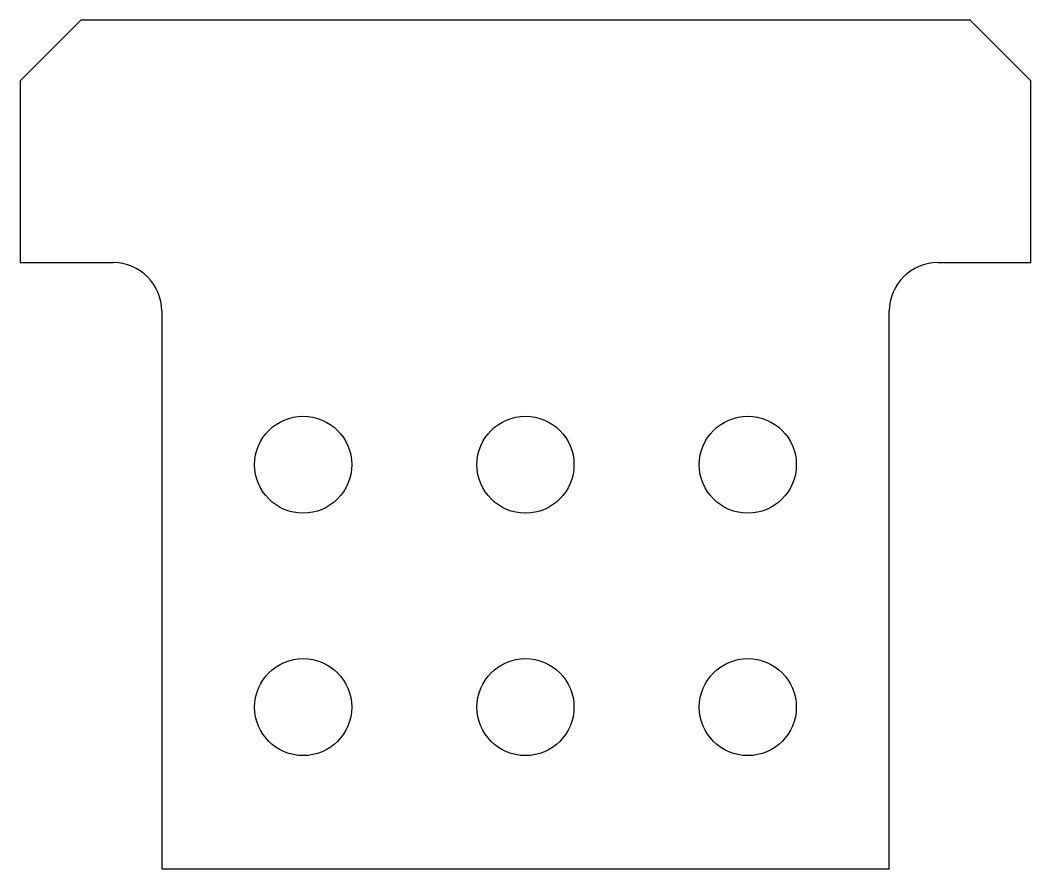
# Model space of a CAD drawing. Header units: millimetres. Extents: x 1964 to 2214, y 1242 to 1452.
import ezdxf

# ---------------------------------------------------------------- set-up
doc = ezdxf.new("R2010")
doc.units = ezdxf.units.MM

msp = doc.modelspace()

# ---------------------------------------------------------------- linework, layer by layer
for p, q in [((1978.71, 1452.42), (1963.71, 1437.42)), ((2198.71, 1452.42), (1978.71, 1452.42)), ((2213.71, 1437.42), (2198.71, 1452.42)), ((1963.71, 1437.42), (1963.71, 1392.42)), ((2213.71, 1392.42), (2213.71, 1437.42)), ((1963.71, 1392.42), (1986.71, 1392.42)), ((2190.71, 1392.42), (2213.71, 1392.42)), ((1998.71, 1380.42), (1998.71, 1242.42)), ((2178.71, 1242.42), (2178.71, 1380.42)), ((1998.71, 1242.42), (2178.71, 1242.42))]:
    msp.add_line(p, q)
for centre in [(2033.71, 1342.42), (2088.71, 1342.42), (2143.71, 1342.42), (2033.71, 1282.42), (2088.71, 1282.42), (2143.71, 1282.42)]:
    msp.add_circle(centre, 12)
for centre, start, end in [((1986.71, 1380.42), 0, 90), ((2190.71, 1380.42), 90, 180)]:
    msp.add_arc(centre, 12, start, end)

doc.saveas('drawing.dxf')
